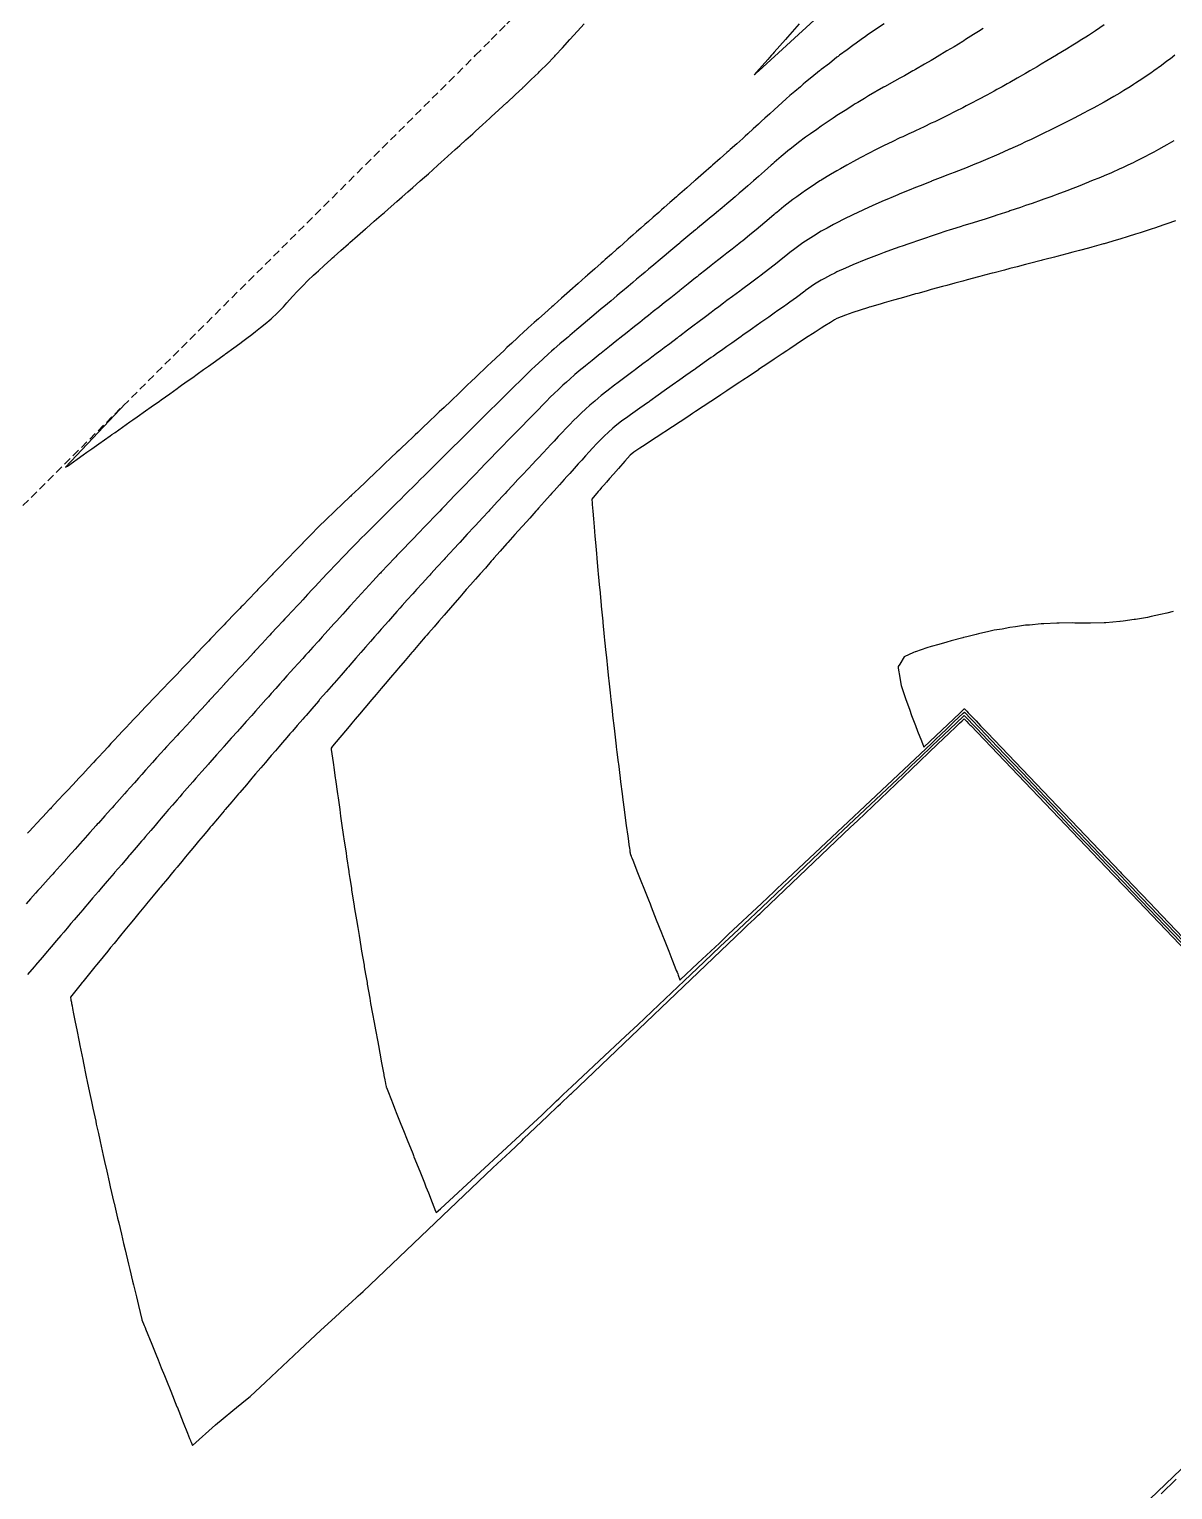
# Model space of a CAD drawing. Extents: x 6012137 to 6013842, y 2108997 to 2110704.
# Drawn here: x 6013175.3 to 6013248.1, y 2110033.3 to 2110126.3 of the extents above; entities that cross this region are included whole.
import ezdxf

# ---------------------------------------------------------------- set-up
doc = ezdxf.new("R2010")
doc.units = 0
doc.linetypes.add('HIDDENX2', pattern=[0.75, 0.5, -0.25])
doc.layers.get('0').update_dxf_attribs({"linetype": 'CONTINUOUS'})

msp = doc.modelspace()

# ---------------------------------------------------------------- linework, layer by layer
at = {"color": 6, "linetype": 'CONTINUOUS', "flags": 128}
for points in [[(6013224.284, 2110126.606), (6013223.681, 2110125.924), (6013223.531, 2110125.756), (6013223.398, 2110125.606), (6013222.681, 2110124.795), (6013222.592, 2110124.695), (6013222.513, 2110124.606), (6013222.379, 2110124.455), (6013222.27, 2110124.332), (6013221.561, 2110123.528), (6013221.405, 2110123.351), (6013221.628, 2110123.556), (6013221.657, 2110123.583), (6013221.681, 2110123.604), (6013221.682, 2110123.605), (6013221.683, 2110123.606), (6013221.685, 2110123.608), (6013221.688, 2110123.611), (6013221.692, 2110123.615), (6013221.698, 2110123.62), (6013229.013, 2110130.314)], [(6013235.982, 2110126.304), (6013235.681, 2110126.117), (6013235.369, 2110125.917), (6013234.868, 2110125.606), (6013234.752, 2110125.534), (6013234.681, 2110125.491), (6013234.135, 2110125.152), (6013233.681, 2110124.879), (6013233.512, 2110124.775), (6013233.231, 2110124.606), (6013232.886, 2110124.4), (6013232.681, 2110124.282), (6013232.257, 2110124.03), (6013231.681, 2110123.7), (6013231.621, 2110123.665), (6013231.517, 2110123.606), (6013230.982, 2110123.305), (6013230.681, 2110123.143), (6013230.336, 2110122.95), (6013229.706, 2110122.606), (6013229.69, 2110122.597), (6013229.681, 2110122.592), (6013229.649, 2110122.574), (6013228.681, 2110122.02), (6013228.426, 2110121.861), (6013228.006, 2110121.606), (6013227.803, 2110121.484), (6013227.681, 2110121.413), (6013227.192, 2110121.095), (6013226.681, 2110120.774), (6013226.582, 2110120.705), (6013226.436, 2110120.606), (6013225.985, 2110120.301), (6013225.681, 2110120.102), (6013225.395, 2110119.891), (6013224.993, 2110119.606), (6013224.81, 2110119.476), (6013224.681, 2110119.387), (6013224.242, 2110119.045), (6013223.681, 2110118.618), (6013223.674, 2110118.613), (6013223.666, 2110118.606), (6013223.132, 2110118.154), (6013222.681, 2110117.776), (6013222.591, 2110117.695), (6013222.492, 2110117.606), (6013222.063, 2110117.224), (6013221.681, 2110116.887), (6013221.531, 2110116.755), (6013221.361, 2110116.606), (6013220.998, 2110116.289), (6013220.681, 2110116.015), (6013220.462, 2110115.825), (6013220.207, 2110115.606), (6013219.923, 2110115.363), (6013219.681, 2110115.16), (6013219.381, 2110114.905), (6013219.022, 2110114.606), (6013218.836, 2110114.451), (6013218.681, 2110114.325), (6013218.288, 2110113.999), (6013217.814, 2110113.606), (6013217.741, 2110113.546), (6013217.681, 2110113.497), (6013217.195, 2110113.091), (6013216.681, 2110112.663), (6013216.65, 2110112.637), (6013216.614, 2110112.606), (6013216.106, 2110112.18), (6013215.681, 2110111.826), (6013215.562, 2110111.725), (6013215.422, 2110111.606), (6013215.018, 2110111.268), (6013214.681, 2110110.987), (6013214.475, 2110110.812), (6013214.231, 2110110.606), (6013213.931, 2110110.355), (6013213.681, 2110110.148), (6013213.388, 2110109.899), (6013213.04, 2110109.606), (6013212.844, 2110109.442), (6013212.681, 2110109.307), (6013212.301, 2110108.985), (6013211.85, 2110108.606), (6013211.758, 2110108.529), (6013211.681, 2110108.465), (6013211.215, 2110108.071), (6013210.681, 2110107.622), (6013210.672, 2110107.614), (6013210.662, 2110107.606), (6013210.13, 2110107.156), (6013209.681, 2110106.778), (6013209.588, 2110106.698), (6013209.481, 2110106.606), (6013209.048, 2110106.239), (6013208.681, 2110105.921), (6013208.513, 2110105.774), (6013208.326, 2110105.606), (6013207.986, 2110105.301), (6013207.681, 2110105.018), (6013207.467, 2110104.819), (6013207.245, 2110104.606), (6013206.957, 2110104.329), (6013206.681, 2110104.057), (6013206.453, 2110103.834), (6013206.22, 2110103.606), (6013205.95, 2110103.337), (6013205.681, 2110103.07), (6013205.446, 2110102.84), (6013205.208, 2110102.606), (6013204.943, 2110102.343), (6013204.681, 2110102.082), (6013204.441, 2110101.846), (6013204.196, 2110101.606), (6013203.938, 2110101.349), (6013203.681, 2110101.093), (6013203.435, 2110100.852), (6013203.185, 2110100.606), (6013202.932, 2110100.354), (6013202.681, 2110100.103), (6013202.175, 2110099.606), (6013201.681, 2110099.112), (6013201.425, 2110098.861), (6013201.166, 2110098.606), (6013200.923, 2110098.363), (6013200.681, 2110098.121), (6013200.421, 2110097.865), (6013200.158, 2110097.606), (6013199.919, 2110097.367), (6013199.681, 2110097.128), (6013199.418, 2110096.869), (6013199.151, 2110096.606), (6013198.916, 2110096.371), (6013198.681, 2110096.135), (6013198.414, 2110095.872), (6013198.145, 2110095.606), (6013197.913, 2110095.373), (6013197.681, 2110095.14), (6013197.412, 2110094.875), (6013197.14, 2110094.606), (6013196.911, 2110094.376), (6013196.681, 2110094.145), (6013196.41, 2110093.877), (6013196.14, 2110093.606), (6013195.913, 2110093.374), (6013195.681, 2110093.133), (6013195.419, 2110092.867), (6013195.167, 2110092.606), (6013194.929, 2110092.357), (6013194.681, 2110092.094), (6013194.442, 2110091.844), (6013194.219, 2110091.606), (6013193.959, 2110091.328), (6013193.681, 2110091.028), (6013193.476, 2110090.81), (6013193.285, 2110090.606), (6013192.994, 2110090.293), (6013192.681, 2110089.955), (6013192.511, 2110089.775), (6013192.353, 2110089.606), (6013192.029, 2110089.258), (6013191.681, 2110088.882), (6013191.547, 2110088.74), (6013191.422, 2110088.606), (6013191.065, 2110088.222), (6013190.681, 2110087.808), (6013190.583, 2110087.704), (6013190.491, 2110087.606), (6013190.101, 2110087.185), (6013189.681, 2110086.732), (6013189.62, 2110086.667), (6013189.563, 2110086.606), (6013189.138, 2110086.148), (6013188.681, 2110085.654), (6013188.658, 2110085.629), (6013188.636, 2110085.606), (6013188.177, 2110085.11), (6013187.711, 2110084.606), (6013187.696, 2110084.59), (6013187.681, 2110084.573), (6013187.216, 2110084.071), (6013186.786, 2110083.606), (6013186.736, 2110083.551), (6013186.681, 2110083.49), (6013186.256, 2110083.031), (6013185.864, 2110082.606), (6013185.776, 2110082.51), (6013185.681, 2110082.406), (6013185.297, 2110081.99), (6013184.942, 2110081.606), (6013184.817, 2110081.469), (6013184.681, 2110081.32), (6013184.338, 2110080.949), (6013184.021, 2110080.606), (6013183.858, 2110080.428), (6013183.681, 2110080.231), (6013183.383, 2110079.904), (6013183.116, 2110079.606), (6013182.911, 2110079.376), (6013182.681, 2110079.117), (6013182.439, 2110078.848), (6013182.221, 2110078.606), (6013181.967, 2110078.32), (6013181.681, 2110077.998), (6013181.495, 2110077.791), (6013181.33, 2110077.606), (6013181.025, 2110077.261), (6013180.681, 2110076.873), (6013180.554, 2110076.732), (6013180.44, 2110076.606), (6013180.082, 2110076.205), (6013179.681, 2110075.755), (6013179.61, 2110075.677), (6013179.546, 2110075.606), (6013179.137, 2110075.149), (6013178.681, 2110074.639), (6013178.665, 2110074.622), (6013178.651, 2110074.606), (6013178.192, 2110074.094), (6013177.755, 2110073.606), (6013177.72, 2110073.566), (6013177.681, 2110073.522), (6013177.248, 2110073.039), (6013176.86, 2110072.606), (6013176.776, 2110072.511), (6013176.681, 2110072.403), (6013176.304, 2110071.983), (6013175.966, 2110071.606), (6013175.832, 2110071.455), (6013175.681, 2110071.284), (6013175.36, 2110070.926), (6013175.073, 2110070.606)], [(6013229.676, 2110126.606), (6013228.681, 2110125.945), (6013228.488, 2110125.799), (6013228.213, 2110125.606), (6013227.902, 2110125.384), (6013227.681, 2110125.234), (6013227.329, 2110124.957), (6013226.846, 2110124.606), (6013226.751, 2110124.535), (6013226.681, 2110124.486), (6013226.195, 2110124.091), (6013225.681, 2110123.705), (6013225.628, 2110123.658), (6013225.563, 2110123.606), (6013225.083, 2110123.204), (6013224.681, 2110122.891), (6013224.531, 2110122.756), (6013224.352, 2110122.606), (6013223.993, 2110122.294), (6013223.681, 2110122.04), (6013223.455, 2110121.832), (6013223.202, 2110121.606), (6013222.928, 2110121.358), (6013222.681, 2110121.142), (6013222.4, 2110120.886), (6013222.094, 2110120.606), (6013221.878, 2110120.408), (6013221.681, 2110120.228), (6013221.355, 2110119.931), (6013220.999, 2110119.606), (6013220.833, 2110119.454), (6013220.681, 2110119.317), (6013220.308, 2110118.979), (6013219.892, 2110118.606), (6013219.78, 2110118.506), (6013219.681, 2110118.418), (6013219.251, 2110118.036), (6013218.763, 2110117.606), (6013218.719, 2110117.567), (6013218.681, 2110117.534), (6013218.185, 2110117.101), (6013217.681, 2110116.665), (6013217.65, 2110116.637), (6013217.614, 2110116.606), (6013217.116, 2110116.17), (6013216.681, 2110115.792), (6013216.582, 2110115.704), (6013216.471, 2110115.606), (6013216.05, 2110115.236), (6013215.681, 2110114.914), (6013215.518, 2110114.769), (6013215.334, 2110114.606), (6013214.986, 2110114.3), (6013214.681, 2110114.034), (6013214.455, 2110113.832), (6013214.199, 2110113.606), (6013213.923, 2110113.364), (6013213.681, 2110113.152), (6013213.392, 2110112.895), (6013213.065, 2110112.606), (6013212.86, 2110112.426), (6013212.681, 2110112.27), (6013212.329, 2110111.957), (6013211.932, 2110111.606), (6013211.798, 2110111.489), (6013211.681, 2110111.387), (6013211.268, 2110111.019), (6013210.8, 2110110.606), (6013210.736, 2110110.55), (6013210.681, 2110110.502), (6013210.206, 2110110.08), (6013209.681, 2110109.617), (6013209.675, 2110109.612), (6013209.669, 2110109.606), (6013209.146, 2110109.141), (6013208.681, 2110108.731), (6013208.615, 2110108.671), (6013208.542, 2110108.606), (6013208.086, 2110108.201), (6013207.681, 2110107.842), (6013207.557, 2110107.73), (6013207.42, 2110107.606), (6013207.03, 2110107.257), (6013206.681, 2110106.94), (6013206.507, 2110106.78), (6013206.32, 2110106.606), (6013205.99, 2110106.297), (6013205.681, 2110106.003), (6013205.476, 2110105.81), (6013205.26, 2110105.606), (6013204.964, 2110105.323), (6013204.681, 2110105.052), (6013204.451, 2110104.836), (6013204.208, 2110104.606), (6013203.938, 2110104.348), (6013203.681, 2110104.102), (6013203.426, 2110103.861), (6013203.156, 2110103.606), (6013202.913, 2110103.374), (6013202.681, 2110103.151), (6013202.103, 2110102.606), (6013201.681, 2110102.201), (6013201.375, 2110101.912), (6013201.051, 2110101.606), (6013200.862, 2110101.425), (6013200.681, 2110101.251), (6013200.349, 2110100.938), (6013199.998, 2110100.606), (6013199.836, 2110100.45), (6013199.681, 2110100.301), (6013199.323, 2110099.963), (6013198.946, 2110099.606), (6013198.81, 2110099.476), (6013198.681, 2110099.352), (6013198.297, 2110098.989), (6013197.893, 2110098.606), (6013197.784, 2110098.502), (6013197.681, 2110098.402), (6013197.271, 2110098.015), (6013196.84, 2110097.606), (6013196.759, 2110097.528), (6013196.681, 2110097.453), (6013196.245, 2110097.041), (6013195.787, 2110096.606), (6013195.733, 2110096.554), (6013195.681, 2110096.504), (6013195.219, 2110096.067), (6013194.733, 2110095.606), (6013194.706, 2110095.58), (6013194.681, 2110095.555), (6013194.194, 2110095.093), (6013193.694, 2110094.606), (6013193.687, 2110094.599), (6013193.681, 2110094.593), (6013193.189, 2110094.097), (6013192.714, 2110093.606), (6013192.698, 2110093.589), (6013192.681, 2110093.571), (6013192.207, 2110093.08), (6013191.751, 2110092.606), (6013191.717, 2110092.57), (6013191.681, 2110092.532), (6013191.226, 2110092.061), (6013190.788, 2110091.606), (6013190.735, 2110091.551), (6013190.681, 2110091.494), (6013190.245, 2110091.042), (6013189.825, 2110090.606), (6013189.755, 2110090.532), (6013189.681, 2110090.454), (6013189.264, 2110090.022), (6013188.864, 2110089.606), (6013188.774, 2110089.512), (6013188.681, 2110089.414), (6013188.284, 2110089.002), (6013187.904, 2110088.606), (6013187.795, 2110088.492), (6013187.681, 2110088.371), (6013187.305, 2110087.981), (6013186.945, 2110087.606), (6013186.816, 2110087.47), (6013186.681, 2110087.328), (6013186.327, 2110086.96), (6013185.988, 2110086.606), (6013185.838, 2110086.448), (6013185.681, 2110086.283), (6013185.349, 2110085.937), (6013185.032, 2110085.606), (6013184.861, 2110085.426), (6013184.681, 2110085.236), (6013184.372, 2110084.914), (6013184.077, 2110084.606), (6013183.884, 2110084.403), (6013183.681, 2110084.188), (6013183.396, 2110083.891), (6013183.123, 2110083.606), (6013182.908, 2110083.379), (6013182.681, 2110083.139), (6013182.42, 2110082.867), (6013182.17, 2110082.606), (6013181.931, 2110082.355), (6013181.681, 2110082.09), (6013181.444, 2110081.843), (6013181.22, 2110081.606), (6013180.961, 2110081.326), (6013180.681, 2110081.023), (6013180.479, 2110080.807), (6013180.291, 2110080.606), (6013179.998, 2110080.289), (6013179.681, 2110079.944), (6013179.517, 2110079.769), (6013179.365, 2110079.606), (6013179.036, 2110079.251), (6013178.681, 2110078.868), (6013178.553, 2110078.733), (6013178.434, 2110078.606), (6013178.07, 2110078.216), (6013177.681, 2110077.798), (6013177.587, 2110077.699), (6013177.499, 2110077.606), (6013177.103, 2110077.183), (6013176.681, 2110076.729), (6013176.621, 2110076.666), (6013176.564, 2110076.606), (6013176.137, 2110076.15), (6013175.681, 2110075.66), (6013175.654, 2110075.632), (6013175.629, 2110075.606), (6013175.171, 2110075.116)], [(6013243.681, 2110126.548), (6013243.123, 2110126.163), (6013242.681, 2110125.873), (6013242.52, 2110125.766), (6013242.267, 2110125.606), (6013241.909, 2110125.377), (6013241.681, 2110125.238), (6013241.293, 2110124.994), (6013240.681, 2110124.624), (6013240.67, 2110124.617), (6013240.651, 2110124.606), (6013240.046, 2110124.241), (6013239.681, 2110124.029), (6013239.416, 2110123.87), (6013238.959, 2110123.606), (6013238.783, 2110123.504), (6013238.681, 2110123.447), (6013238.147, 2110123.14), (6013237.681, 2110122.882), (6013237.506, 2110122.781), (6013237.189, 2110122.606), (6013236.862, 2110122.425), (6013236.681, 2110122.329), (6013236.214, 2110122.072), (6013235.681, 2110121.791), (6013235.561, 2110121.725), (6013235.334, 2110121.606), (6013234.905, 2110121.381), (6013234.681, 2110121.269), (6013234.245, 2110121.042), (6013233.681, 2110120.762), (6013233.578, 2110120.708), (6013233.37, 2110120.606), (6013232.907, 2110120.379), (6013232.681, 2110120.275), (6013232.23, 2110120.057), (6013231.681, 2110119.806), (6013231.546, 2110119.741), (6013231.256, 2110119.606), (6013230.862, 2110119.424), (6013230.681, 2110119.343), (6013230.185, 2110119.101), (6013229.681, 2110118.86), (6013229.184, 2110118.606), (6013228.681, 2110118.355), (6013228.194, 2110118.092), (6013227.681, 2110117.823), (6013227.543, 2110117.743), (6013227.301, 2110117.606), (6013226.903, 2110117.383), (6013226.681, 2110117.261), (6013226.273, 2110117.013), (6013225.681, 2110116.66), (6013225.648, 2110116.638), (6013225.599, 2110116.606), (6013225.043, 2110116.244), (6013224.681, 2110116.01), (6013224.447, 2110115.84), (6013224.123, 2110115.606), (6013223.864, 2110115.422), (6013223.681, 2110115.29), (6013223.303, 2110114.983), (6013222.846, 2110114.606), (6013222.755, 2110114.532), (6013222.681, 2110114.471), (6013222.214, 2110114.072), (6013221.681, 2110113.625), (6013221.67, 2110113.616), (6013221.657, 2110113.606), (6013221.123, 2110113.164), (6013220.681, 2110112.806), (6013220.57, 2110112.716), (6013220.432, 2110112.606), (6013220.013, 2110112.273), (6013219.681, 2110112.015), (6013219.452, 2110111.834), (6013219.162, 2110111.606), (6013218.892, 2110111.395), (6013218.681, 2110111.231), (6013218.333, 2110110.954), (6013217.894, 2110110.606), (6013217.775, 2110110.512), (6013217.681, 2110110.439), (6013217.218, 2110110.069), (6013216.681, 2110109.643), (6013216.66, 2110109.626), (6013216.635, 2110109.606), (6013216.104, 2110109.182), (6013215.681, 2110108.847), (6013215.547, 2110108.739), (6013215.381, 2110108.606), (6013214.991, 2110108.296), (6013214.681, 2110108.051), (6013214.434, 2110107.852), (6013214.126, 2110107.606), (6013213.878, 2110107.409), (6013213.681, 2110107.254), (6013213.321, 2110106.965), (6013212.871, 2110106.606), (6013212.765, 2110106.522), (6013212.681, 2110106.456), (6013212.209, 2110106.077), (6013211.681, 2110105.656), (6013211.653, 2110105.634), (6013211.619, 2110105.606), (6013211.098, 2110105.188), (6013210.681, 2110104.853), (6013210.545, 2110104.742), (6013210.385, 2110104.606), (6013210.002, 2110104.285), (6013209.681, 2110104.002), (6013209.47, 2110103.816), (6013209.242, 2110103.606), (6013208.949, 2110103.337), (6013208.681, 2110103.079), (6013208.439, 2110102.847), (6013208.199, 2110102.606), (6013207.941, 2110102.346), (6013207.681, 2110102.077), (6013207.447, 2110101.839), (6013207.218, 2110101.606), (6013206.954, 2110101.333), (6013206.681, 2110101.051), (6013206.46, 2110100.826), (6013206.244, 2110100.606), (6013205.967, 2110100.32), (6013205.681, 2110100.023), (6013205.474, 2110099.812), (6013205.272, 2110099.606), (6013204.981, 2110099.305), (6013204.681, 2110098.994), (6013204.489, 2110098.798), (6013204.302, 2110098.606), (6013203.997, 2110098.29), (6013203.681, 2110097.962), (6013203.505, 2110097.782), (6013203.333, 2110097.606), (6013203.013, 2110097.274), (6013202.681, 2110096.928), (6013202.366, 2110096.606), (6013201.681, 2110095.892), (6013201.539, 2110095.747), (6013201.402, 2110095.606), (6013201.048, 2110095.238), (6013200.681, 2110094.854), (6013200.558, 2110094.728), (6013200.439, 2110094.606), (6013200.068, 2110094.219), (6013199.681, 2110093.814), (6013199.578, 2110093.708), (6013199.479, 2110093.606), (6013199.089, 2110093.198), (6013198.681, 2110092.771), (6013198.599, 2110092.687), (6013198.521, 2110092.606), (6013198.111, 2110092.176), (6013197.681, 2110091.719), (6013197.626, 2110091.661), (6013197.574, 2110091.606), (6013197.143, 2110091.144), (6013196.681, 2110090.644), (6013196.662, 2110090.624), (6013196.645, 2110090.606), (6013196.183, 2110090.103), (6013195.731, 2110089.606), (6013195.707, 2110089.579), (6013195.681, 2110089.549), (6013195.233, 2110089.054), (6013194.828, 2110088.606), (6013194.758, 2110088.528), (6013194.681, 2110088.442), (6013194.283, 2110088.003), (6013193.924, 2110087.606), (6013193.809, 2110087.477), (6013193.681, 2110087.334), (6013193.335, 2110086.952), (6013193.022, 2110086.606), (6013192.861, 2110086.426), (6013192.681, 2110086.224), (6013192.387, 2110085.899), (6013192.122, 2110085.606), (6013191.914, 2110085.373), (6013191.681, 2110085.112), (6013191.441, 2110084.846), (6013191.224, 2110084.606), (6013190.968, 2110084.319), (6013190.681, 2110083.997), (6013190.495, 2110083.791), (6013190.328, 2110083.606), (6013190.023, 2110083.264), (6013189.681, 2110082.879), (6013189.551, 2110082.735), (6013189.435, 2110082.606), (6013189.079, 2110082.207), (6013188.681, 2110081.759), (6013188.608, 2110081.678), (6013188.543, 2110081.606), (6013188.137, 2110081.149), (6013187.681, 2110080.636), (6013187.666, 2110080.62), (6013187.654, 2110080.606), (6013187.196, 2110080.091), (6013186.765, 2110079.606), (6013186.726, 2110079.561), (6013186.681, 2110079.51), (6013186.256, 2110079.031), (6013185.878, 2110078.606), (6013185.786, 2110078.501), (6013185.681, 2110078.38), (6013185.319, 2110077.968), (6013185.005, 2110077.606), (6013184.855, 2110077.432), (6013184.681, 2110077.228), (6013184.392, 2110076.894), (6013184.144, 2110076.606), (6013183.93, 2110076.356), (6013183.681, 2110076.063), (6013183.469, 2110075.817), (6013183.288, 2110075.606), (6013183.009, 2110075.278), (6013182.681, 2110074.894), (6013182.547, 2110074.739), (6013182.432, 2110074.606), (6013182.085, 2110074.202), (6013181.681, 2110073.73), (6013181.623, 2110073.664), (6013181.573, 2110073.606), (6013181.16, 2110073.126), (6013180.714, 2110072.606), (6013180.698, 2110072.588), (6013180.681, 2110072.567), (6013180.236, 2110072.051), (6013179.854, 2110071.606), (6013179.774, 2110071.512), (6013179.681, 2110071.402), (6013179.313, 2110070.974), (6013178.997, 2110070.606), (6013178.851, 2110070.435), (6013178.681, 2110070.233), (6013178.39, 2110069.896), (6013178.142, 2110069.606), (6013177.93, 2110069.357), (6013177.681, 2110069.062), (6013177.47, 2110068.817), (6013177.289, 2110068.606), (6013177.01, 2110068.277), (6013176.681, 2110067.888), (6013176.55, 2110067.736), (6013176.439, 2110067.606), (6013176.091, 2110067.196), (6013175.681, 2110066.711), (6013175.632, 2110066.655), (6013175.59, 2110066.606), (6013175.172, 2110066.114)], [(6013181.407, 2110102.451), (6013177.589, 2110098.388), (6013177.709, 2110098.471), (6013178.713, 2110099.181), (6013178.946, 2110099.345), (6013179.262, 2110099.567), (6013179.715, 2110099.886), (6013180.418, 2110100.381), (6013180.544, 2110100.47), (6013180.681, 2110100.566), (6013180.704, 2110100.583), (6013180.737, 2110100.606), (6013181.681, 2110101.273), (6013181.875, 2110101.412), (6013182.151, 2110101.606), (6013182.681, 2110101.981), (6013183.046, 2110102.241), (6013183.563, 2110102.606), (6013183.681, 2110102.689), (6013184.216, 2110103.07), (6013184.681, 2110103.399), (6013184.801, 2110103.486), (6013184.97, 2110103.606), (6013185.385, 2110103.902), (6013185.681, 2110104.112), (6013185.969, 2110104.318), (6013186.372, 2110104.606), (6013186.552, 2110104.734), (6013186.681, 2110104.825), (6013187.136, 2110105.151), (6013187.681, 2110105.54), (6013187.719, 2110105.568), (6013187.771, 2110105.606), (6013188.297, 2110105.99), (6013188.681, 2110106.265), (6013188.873, 2110106.413), (6013189.127, 2110106.606), (6013189.441, 2110106.845), (6013189.681, 2110107.023), (6013190, 2110107.286), (6013190.388, 2110107.606), (6013190.549, 2110107.738), (6013190.681, 2110107.846), (6013191.073, 2110108.213), (6013191.451, 2110108.606), (6013191.567, 2110108.72), (6013191.681, 2110108.85), (6013192.027, 2110109.26), (6013192.346, 2110109.606), (6013192.512, 2110109.775), (6013192.681, 2110109.939), (6013193.016, 2110110.27), (6013193.366, 2110110.606), (6013193.531, 2110110.755), (6013193.681, 2110110.891), (6013194.054, 2110111.233), (6013194.462, 2110111.606), (6013194.578, 2110111.708), (6013194.681, 2110111.799), (6013195.108, 2110112.178), (6013195.587, 2110112.606), (6013195.637, 2110112.649), (6013195.681, 2110112.687), (6013196.171, 2110113.116), (6013196.681, 2110113.563), (6013196.704, 2110113.583), (6013196.73, 2110113.606), (6013197.238, 2110114.049), (6013197.681, 2110114.436), (6013197.771, 2110114.515), (6013197.876, 2110114.606), (6013198.305, 2110114.981), (6013198.681, 2110115.309), (6013198.839, 2110115.447), (6013199.02, 2110115.606), (6013199.372, 2110115.914), (6013199.681, 2110116.185), (6013199.904, 2110116.383), (6013200.155, 2110116.606), (6013200.434, 2110116.853), (6013200.681, 2110117.07), (6013200.963, 2110117.324), (6013201.279, 2110117.606), (6013201.491, 2110117.795), (6013201.681, 2110117.963), (6013202.393, 2110118.606), (6013202.681, 2110118.863), (6013203.069, 2110119.218), (6013203.499, 2110119.606), (6013203.594, 2110119.692), (6013203.681, 2110119.769), (6013204.116, 2110120.17), (6013204.596, 2110120.606), (6013204.64, 2110120.646), (6013204.681, 2110120.682), (6013205.16, 2110121.127), (6013205.681, 2110121.603), (6013205.682, 2110121.604), (6013205.684, 2110121.606), (6013206.198, 2110122.089), (6013206.681, 2110122.535), (6013206.716, 2110122.57), (6013206.754, 2110122.606), (6013207.227, 2110123.059), (6013207.681, 2110123.49), (6013207.739, 2110123.548), (6013207.796, 2110123.606), (6013208.239, 2110124.047), (6013208.681, 2110124.5), (6013208.732, 2110124.555), (6013208.777, 2110124.606), (6013209.205, 2110125.081), (6013209.677, 2110125.606), (6013209.679, 2110125.608), (6013209.681, 2110125.609), (6013210.158, 2110126.129), (6013210.599, 2110126.606)], [(6013248.173, 2110124.606), (6013247.899, 2110124.388), (6013247.681, 2110124.224), (6013247.329, 2110123.958), (6013246.836, 2110123.606), (6013246.746, 2110123.54), (6013246.681, 2110123.496), (6013246.155, 2110123.132), (6013245.681, 2110122.824), (6013245.549, 2110122.738), (6013245.336, 2110122.606), (6013244.934, 2110122.353), (6013244.681, 2110122.204), (6013244.307, 2110121.979), (6013243.681, 2110121.626), (6013243.668, 2110121.618), (6013243.645, 2110121.606), (6013243.025, 2110121.262), (6013242.681, 2110121.082), (6013242.373, 2110120.914), (6013241.776, 2110120.606), (6013241.713, 2110120.573), (6013241.681, 2110120.557), (6013241.053, 2110120.234), (6013240.681, 2110120.053), (6013240.384, 2110119.902), (6013239.77, 2110119.606), (6013239.71, 2110119.577), (6013239.681, 2110119.563), (6013239.034, 2110119.252), (6013238.681, 2110119.093), (6013238.351, 2110118.935), (6013237.681, 2110118.634), (6013237.662, 2110118.625), (6013237.62, 2110118.606), (6013236.971, 2110118.315), (6013236.681, 2110118.194), (6013236.274, 2110118.013), (6013235.681, 2110117.767), (6013235.569, 2110117.718), (6013235.298, 2110117.606), (6013234.86, 2110117.426), (6013234.681, 2110117.358), (6013234.145, 2110117.141), (6013233.681, 2110116.966), (6013233.424, 2110116.863), (6013232.746, 2110116.606), (6013232.698, 2110116.588), (6013232.681, 2110116.582), (6013231.98, 2110116.306), (6013231.681, 2110116.192), (6013231.266, 2110116.02), (6013230.681, 2110115.785), (6013230.556, 2110115.73), (6013230.264, 2110115.606), (6013229.854, 2110115.433), (6013229.681, 2110115.362), (6013229.159, 2110115.127), (6013228.681, 2110114.919), (6013228.017, 2110114.606), (6013227.681, 2110114.451), (6013227.119, 2110114.168), (6013226.681, 2110113.952), (6013226.458, 2110113.828), (6013226.054, 2110113.606), (6013225.812, 2110113.475), (6013225.681, 2110113.404), (6013225.186, 2110113.101), (6013224.681, 2110112.786), (6013224.575, 2110112.711), (6013224.431, 2110112.606), (6013223.994, 2110112.293), (6013223.681, 2110112.053), (6013223.435, 2110111.851), (6013223.13, 2110111.606), (6013222.881, 2110111.405), (6013222.681, 2110111.249), (6013222.322, 2110110.965), (6013221.851, 2110110.606), (6013221.754, 2110110.532), (6013221.681, 2110110.479), (6013221.181, 2110110.106), (6013220.681, 2110109.739), (6013220.605, 2110109.682), (6013220.504, 2110109.606), (6013220.032, 2110109.255), (6013219.681, 2110108.995), (6013219.459, 2110108.827), (6013219.166, 2110108.606), (6013218.888, 2110108.398), (6013218.681, 2110108.244), (6013218.318, 2110107.968), (6013217.836, 2110107.606), (6013217.747, 2110107.539), (6013217.681, 2110107.49), (6013217.177, 2110107.109), (6013216.681, 2110106.738), (6013216.606, 2110106.68), (6013216.508, 2110106.606), (6013216.036, 2110106.251), (6013215.681, 2110105.986), (6013215.465, 2110105.821), (6013215.181, 2110105.606), (6013214.895, 2110105.392), (6013214.681, 2110105.233), (6013214.324, 2110104.962), (6013213.851, 2110104.606), (6013213.753, 2110104.533), (6013213.681, 2110104.479), (6013213.184, 2110104.103), (6013212.681, 2110103.725), (6013212.613, 2110103.673), (6013212.526, 2110103.606), (6013212.045, 2110103.241), (6013211.681, 2110102.954), (6013211.488, 2110102.798), (6013211.265, 2110102.606), (6013210.949, 2110102.338), (6013210.681, 2110102.093), (6013210.425, 2110101.861), (6013210.163, 2110101.606), (6013209.918, 2110101.368), (6013209.681, 2110101.118), (6013209.429, 2110100.858), (6013209.19, 2110100.606), (6013208.944, 2110100.342), (6013208.681, 2110100.06), (6013208.46, 2110099.827), (6013208.251, 2110099.606), (6013207.976, 2110099.311), (6013207.681, 2110098.993), (6013207.492, 2110098.794), (6013207.315, 2110098.606), (6013207.009, 2110098.277), (6013206.681, 2110097.924), (6013206.526, 2110097.76), (6013206.381, 2110097.606), (6013206.044, 2110097.243), (6013205.681, 2110096.851), (6013205.562, 2110096.725), (6013205.45, 2110096.606), (6013205.08, 2110096.206), (6013204.681, 2110095.775), (6013204.599, 2110095.688), (6013204.522, 2110095.606), (6013204.118, 2110095.169), (6013203.681, 2110094.695), (6013203.637, 2110094.649), (6013203.597, 2110094.606), (6013203.157, 2110094.129), (6013202.681, 2110093.612), (6013202.675, 2110093.606), (6013202.606, 2110093.531), (6013201.755, 2110092.606), (6013201.681, 2110092.524), (6013201.241, 2110092.046), (6013200.838, 2110091.606), (6013200.763, 2110091.524), (6013200.681, 2110091.432), (6013200.285, 2110091.001), (6013199.924, 2110090.606), (6013199.808, 2110090.478), (6013199.681, 2110090.336), (6013199.333, 2110089.954), (6013199.02, 2110089.606), (6013198.86, 2110089.426), (6013198.681, 2110089.223), (6013198.389, 2110088.897), (6013198.13, 2110088.606), (6013197.92, 2110088.366), (6013197.681, 2110088.092), (6013197.453, 2110087.834), (6013197.252, 2110087.606), (6013196.986, 2110087.301), (6013196.681, 2110086.951), (6013196.519, 2110086.768), (6013196.376, 2110086.606), (6013196.052, 2110086.235), (6013195.681, 2110085.809), (6013195.585, 2110085.701), (6013195.502, 2110085.606), (6013195.119, 2110085.167), (6013194.681, 2110084.664), (6013194.653, 2110084.633), (6013194.63, 2110084.606), (6013194.188, 2110084.099), (6013193.759, 2110083.606), (6013193.723, 2110083.564), (6013193.681, 2110083.515), (6013193.258, 2110083.029), (6013192.891, 2110082.606), (6013192.793, 2110082.493), (6013192.681, 2110082.362), (6013192.329, 2110081.957), (6013192.025, 2110081.606), (6013191.866, 2110081.421), (6013191.681, 2110081.204), (6013191.403, 2110080.884), (6013191.163, 2110080.606), (6013190.94, 2110080.346), (6013190.681, 2110080.043), (6013190.478, 2110079.809), (6013190.303, 2110079.606), (6013190.016, 2110079.27), (6013189.681, 2110078.877), (6013189.555, 2110078.732), (6013189.447, 2110078.606), (6013189.094, 2110078.193), (6013188.681, 2110077.708), (6013188.634, 2110077.653), (6013188.593, 2110077.606), (6013188.173, 2110077.113), (6013187.741, 2110076.606), (6013187.713, 2110076.573), (6013187.681, 2110076.534), (6013187.254, 2110076.033), (6013186.892, 2110075.606), (6013186.796, 2110075.491), (6013186.681, 2110075.353), (6013186.341, 2110074.946), (6013186.059, 2110074.606), (6013185.888, 2110074.398), (6013185.681, 2110074.146), (6013185.436, 2110073.851), (6013185.232, 2110073.606), (6013184.982, 2110073.304), (6013184.681, 2110072.939), (6013184.529, 2110072.758), (6013184.403, 2110072.606), (6013184.075, 2110072.212), (6013183.681, 2110071.735), (6013183.622, 2110071.665), (6013183.573, 2110071.606), (6013183.167, 2110071.119), (6013182.744, 2110070.606), (6013182.681, 2110070.528), (6013182.262, 2110070.025), (6013181.917, 2110069.606), (6013181.681, 2110069.317), (6013181.358, 2110068.929), (6013181.093, 2110068.606), (6013180.681, 2110068.101), (6013180.456, 2110067.83), (6013180.273, 2110067.606), (6013179.681, 2110066.879), (6013179.557, 2110066.729), (6013179.456, 2110066.606), (6013178.681, 2110065.65), (6013178.661, 2110065.626), (6013178.644, 2110065.606), (6013178.491, 2110065.417), (6013178.327, 2110065.215), (6013178.154, 2110065.002), (6013177.896, 2110064.682), (6013177.927, 2110064.515), (6013177.934, 2110064.478), (6013177.944, 2110064.431), (6013177.957, 2110064.365), (6013177.976, 2110064.27), (6013178.006, 2110064.118), (6013178.036, 2110063.962), (6013178.105, 2110063.606), (6013178.208, 2110063.079), (6013178.3, 2110062.606), (6013178.452, 2110061.835), (6013178.497, 2110061.606), (6013178.681, 2110060.714), (6013178.703, 2110060.606), (6013178.708, 2110060.578), (6013178.91, 2110059.606), (6013178.971, 2110059.315), (6013179.12, 2110058.606), (6013179.239, 2110058.048), (6013179.333, 2110057.606), (6013179.511, 2110056.776), (6013179.547, 2110056.606), (6013179.681, 2110055.994), (6013179.765, 2110055.606), (6013179.788, 2110055.498), (6013179.985, 2110054.606), (6013180.073, 2110054.214), (6013180.209, 2110053.606), (6013180.365, 2110052.921), (6013180.437, 2110052.606), (6013180.666, 2110051.62), (6013180.67, 2110051.606), (6013180.681, 2110051.559), (6013180.903, 2110050.606), (6013180.972, 2110050.314), (6013181.14, 2110049.606), (6013181.283, 2110049.003), (6013181.378, 2110048.606), (6013181.598, 2110047.688), (6013181.618, 2110047.606), (6013181.681, 2110047.348), (6013181.859, 2110046.606), (6013181.916, 2110046.371), (6013182.1, 2110045.606), (6013182.233, 2110045.054), (6013182.341, 2110044.606), (6013182.407, 2110044.332), (6013182.417, 2110044.29), (6013182.428, 2110044.244), (6013182.436, 2110044.207), (6013182.444, 2110044.177), (6013182.45, 2110044.153), (6013182.452, 2110044.144), (6013182.595, 2110043.787), (6013182.628, 2110043.707), (6013182.671, 2110043.598), (6013182.672, 2110043.597), (6013182.681, 2110043.576), (6013183.071, 2110042.606), (6013183.333, 2110041.953), (6013183.473, 2110041.606), (6013183.681, 2110041.09), (6013183.875, 2110040.606), (6013184.006, 2110040.28), (6013184.278, 2110039.606), (6013184.68, 2110038.607), (6013184.68, 2110038.606), (6013184.681, 2110038.605), (6013185.082, 2110037.606), (6013185.353, 2110036.934), (6013185.485, 2110036.606), (6013185.541, 2110036.466), (6013185.546, 2110036.454), (6013185.57, 2110036.395), (6013185.583, 2110036.361), (6013185.667, 2110036.153), (6013187.14, 2110037.456), (6013187.622, 2110037.867), (6013188.234, 2110038.377), (6013189.038, 2110039.029), (6013189.338, 2110039.263), (6013190.322, 2110040.188), (6013192.478, 2110042.208), (6013193.844, 2110043.482), (6013194.749, 2110044.323), (6013195.37, 2110044.897), (6013195.807, 2110045.299), (6013196.122, 2110045.587), (6013196.213, 2110045.67), (6013196.352, 2110045.796), (6013196.522, 2110045.949), (6013204.77, 2110053.81), (6013205.877, 2110054.833), (6013206.642, 2110055.567), (6013206.736, 2110055.657), (6013208.254, 2110057.103), (6013208.925, 2110057.741), (6013209.085, 2110057.892), (6013209.287, 2110058.084), (6013209.504, 2110058.288), (6013209.64, 2110058.416), (6013209.729, 2110058.499), (6013209.788, 2110058.553), (6013220.702, 2110068.974), (6013220.997, 2110069.254), (6013221.226, 2110069.471), (6013221.409, 2110069.643), (6013221.556, 2110069.782), (6013221.675, 2110069.895), (6013221.774, 2110069.987), (6013221.934, 2110070.138), (6013227.543, 2110075.491), (6013227.978, 2110075.903), (6013231.392, 2110079.163), (6013233.075, 2110080.769), (6013233.812, 2110081.472), (6013234.219, 2110081.859), (6013234.473, 2110082.102), (6013234.645, 2110082.265), (6013234.767, 2110082.38), (6013234.778, 2110082.39), (6013234.942, 2110082.218), (6013235.058, 2110082.096), (6013235.136, 2110082.014), (6013235.193, 2110081.955), (6013244.242, 2110072.479), (6013244.417, 2110072.296), (6013244.553, 2110072.153), (6013244.663, 2110072.038), (6013244.753, 2110071.943), (6013244.829, 2110071.864), (6013244.892, 2110071.797), (6013244.918, 2110071.771), (6013244.947, 2110071.74), (6013244.995, 2110071.69), (6013252.387, 2110063.949)], [(6013248.121, 2110119.166), (6013247.681, 2110118.909), (6013247.491, 2110118.795), (6013247.147, 2110118.606), (6013246.848, 2110118.438), (6013246.681, 2110118.352), (6013246.193, 2110118.093), (6013245.681, 2110117.843), (6013245.523, 2110117.764), (6013245.185, 2110117.606), (6013244.842, 2110117.444), (6013244.681, 2110117.374), (6013244.151, 2110117.135), (6013243.681, 2110116.939), (6013243.449, 2110116.837), (6013242.879, 2110116.606), (6013242.738, 2110116.548), (6013242.681, 2110116.527), (6013242.025, 2110116.262), (6013241.681, 2110116.134), (6013241.303, 2110115.983), (6013240.681, 2110115.754), (6013240.575, 2110115.712), (6013240.287, 2110115.606), (6013239.843, 2110115.443), (6013239.681, 2110115.389), (6013239.107, 2110115.18), (6013238.681, 2110115.037), (6013238.364, 2110114.923), (6013237.681, 2110114.697), (6013237.614, 2110114.673), (6013237.41, 2110114.606), (6013236.86, 2110114.426), (6013236.681, 2110114.372), (6013236.102, 2110114.184), (6013235.681, 2110114.058), (6013235.339, 2110113.947), (6013234.681, 2110113.744), (6013234.577, 2110113.71), (6013234.252, 2110113.606), (6013233.819, 2110113.467), (6013233.681, 2110113.425), (6013233.067, 2110113.22), (6013232.681, 2110113.097), (6013232.317, 2110112.97), (6013231.681, 2110112.759), (6013231.568, 2110112.718), (6013231.245, 2110112.606), (6013230.827, 2110112.46), (6013230.681, 2110112.412), (6013230.092, 2110112.194), (6013229.681, 2110112.051), (6013229.361, 2110111.925), (6013228.681, 2110111.672), (6013228.52, 2110111.606), (6013227.681, 2110111.271), (6013227.223, 2110111.063), (6013226.681, 2110110.826), (6013226.536, 2110110.751), (6013226.261, 2110110.606), (6013225.878, 2110110.409), (6013225.681, 2110110.304), (6013225.252, 2110110.034), (6013224.681, 2110109.633), (6013224.665, 2110109.621), (6013224.645, 2110109.606), (6013224.097, 2110109.19), (6013223.681, 2110108.893), (6013223.515, 2110108.771), (6013223.279, 2110108.606), (6013222.925, 2110108.362), (6013222.681, 2110108.195), (6013222.335, 2110107.952), (6013221.841, 2110107.606), (6013221.746, 2110107.54), (6013221.681, 2110107.495), (6013221.161, 2110107.125), (6013220.681, 2110106.787), (6013220.576, 2110106.711), (6013220.429, 2110106.606), (6013219.992, 2110106.295), (6013219.681, 2110106.077), (6013219.407, 2110105.88), (6013219.021, 2110105.606), (6013218.822, 2110105.465), (6013218.681, 2110105.367), (6013218.237, 2110105.05), (6013217.681, 2110104.658), (6013217.651, 2110104.636), (6013217.609, 2110104.606), (6013217.066, 2110104.221), (6013216.681, 2110103.951), (6013216.198, 2110103.606), (6013215.681, 2110103.244), (6013215.308, 2110102.978), (6013214.781, 2110102.606), (6013214.722, 2110102.565), (6013214.681, 2110102.537), (6013214.136, 2110102.15), (6013213.681, 2110101.83), (6013213.551, 2110101.736), (6013213.373, 2110101.606), (6013212.969, 2110101.317), (6013212.681, 2110101.094), (6013212.411, 2110100.875), (6013212.115, 2110100.606), (6013211.886, 2110100.401), (6013211.681, 2110100.186), (6013211.392, 2110099.895), (6013211.127, 2110099.606), (6013210.915, 2110099.371), (6013210.681, 2110099.11), (6013210.44, 2110098.846), (6013210.221, 2110098.606), (6013209.965, 2110098.321), (6013209.681, 2110098.004), (6013209.491, 2110097.796), (6013209.318, 2110097.606), (6013209.017, 2110097.27), (6013208.681, 2110096.895), (6013208.543, 2110096.743), (6013208.419, 2110096.606), (6013208.07, 2110096.216), (6013207.681, 2110095.781), (6013207.598, 2110095.689), (6013207.523, 2110095.606), (6013207.125, 2110095.161), (6013206.681, 2110094.662), (6013206.654, 2110094.633), (6013206.63, 2110094.606), (6013206.183, 2110094.104), (6013205.74, 2110093.606), (6013205.712, 2110093.574), (6013205.681, 2110093.538), (6013205.242, 2110093.044), (6013204.854, 2110092.606), (6013204.773, 2110092.513), (6013204.681, 2110092.408), (6013204.304, 2110091.982), (6013203.971, 2110091.606), (6013203.836, 2110091.451), (6013203.681, 2110091.272), (6013203.368, 2110090.918), (6013203.093, 2110090.606), (6013202.901, 2110090.385), (6013202.681, 2110090.131), (6013202.218, 2110089.606), (6013201.681, 2110088.985), (6013201.504, 2110088.783), (6013201.348, 2110088.606), (6013201.039, 2110088.248), (6013200.681, 2110087.832), (6013200.575, 2110087.711), (6013200.484, 2110087.606), (6013200.114, 2110087.173), (6013199.681, 2110086.664), (6013199.654, 2110086.633), (6013199.631, 2110086.606), (6013199.193, 2110086.093), (6013198.779, 2110085.606), (6013198.681, 2110085.49), (6013198.274, 2110085.013), (6013197.928, 2110084.606), (6013197.681, 2110084.313), (6013197.355, 2110083.931), (6013197.08, 2110083.606), (6013196.636, 2110083.084), (6013196.296, 2110082.683), (6013196.027, 2110082.366), (6013195.811, 2110082.11), (6013195.632, 2110081.899), (6013194.581, 2110080.636), (6013194.485, 2110080.522), (6013194.486, 2110080.514), (6013194.491, 2110080.479), (6013194.498, 2110080.434), (6013194.499, 2110080.425), (6013194.614, 2110079.606), (6013194.681, 2110079.137), (6013194.755, 2110078.606), (6013194.767, 2110078.52), (6013194.895, 2110077.606), (6013194.931, 2110077.356), (6013195.037, 2110076.606), (6013195.096, 2110076.19), (6013195.18, 2110075.606), (6013195.265, 2110075.022), (6013195.325, 2110074.606), (6013195.436, 2110073.85), (6013195.472, 2110073.606), (6013195.612, 2110072.675), (6013195.622, 2110072.606), (6013195.681, 2110072.23), (6013195.777, 2110071.606), (6013195.795, 2110071.491), (6013195.937, 2110070.606), (6013195.986, 2110070.3), (6013196.099, 2110069.606), (6013196.182, 2110069.105), (6013196.264, 2110068.606), (6013196.381, 2110067.905), (6013196.431, 2110067.606), (6013196.585, 2110066.702), (6013196.601, 2110066.606), (6013196.681, 2110066.144), (6013196.773, 2110065.606), (6013196.792, 2110065.494), (6013196.947, 2110064.606), (6013197.004, 2110064.283), (6013197.125, 2110063.606), (6013197.225, 2110063.062), (6013197.309, 2110062.606), (6013197.453, 2110061.833), (6013197.495, 2110061.606), (6013197.681, 2110060.615), (6013197.682, 2110060.606), (6013197.839, 2110059.764), (6013197.852, 2110059.692), (6013197.902, 2110059.42), (6013197.926, 2110059.29), (6013197.94, 2110059.213), (6013197.949, 2110059.163), (6013197.984, 2110058.984), (6013197.985, 2110058.976), (6013197.995, 2110058.953), (6013198.004, 2110058.93), (6013198.133, 2110058.606), (6013198.433, 2110057.853), (6013198.532, 2110057.606), (6013198.681, 2110057.234), (6013198.931, 2110056.606), (6013199.097, 2110056.19), (6013199.33, 2110055.606), (6013199.681, 2110054.727), (6013199.729, 2110054.606), (6013199.761, 2110054.526), (6013200.128, 2110053.606), (6013200.424, 2110052.862), (6013200.526, 2110052.606), (6013200.681, 2110052.22), (6013200.925, 2110051.606), (6013201.141, 2110051.066), (6013201.149, 2110051.046), (6013201.163, 2110051.01), (6013201.175, 2110050.981), (6013201.181, 2110050.966), (6013201.444, 2110051.205), (6013207.917, 2110057.193), (6013208.183, 2110057.448), (6013208.484, 2110057.736), (6013208.836, 2110058.071), (6013208.987, 2110058.212), (6013209.262, 2110058.475), (6013209.799, 2110058.982), (6013210.517, 2110059.658), (6013211.552, 2110060.631), (6013213.218, 2110062.193), (6013213.997, 2110062.923), (6013215.341, 2110064.196), (6013216.949, 2110065.719), (6013218.225, 2110066.925), (6013219.253, 2110067.895), (6013220.09, 2110068.683), (6013220.779, 2110069.331), (6013221.905, 2110070.386), (6013225.11, 2110073.445), (6013225.996, 2110074.286), (6013227.073, 2110075.308), (6013230.885, 2110078.891), (6013231.4, 2110079.385), (6013231.993, 2110079.953), (6013232.695, 2110080.623), (6013232.744, 2110080.669), (6013233.856, 2110081.726), (6013234.709, 2110082.533), (6013234.782, 2110082.602), (6013235.587, 2110081.76), (6013236.648, 2110080.649), (6013236.858, 2110080.429), (6013237.294, 2110079.972), (6013237.69, 2110079.557), (6013240.26, 2110076.866), (6013241.482, 2110075.586), (6013242.439, 2110074.584), (6013243.208, 2110073.779), (6013243.839, 2110073.118), (6013244.366, 2110072.565), (6013244.814, 2110072.097), (6013244.992, 2110071.91), (6013245.199, 2110071.694), (6013245.532, 2110071.344), (6013250.568, 2110066.071)], [(6013248.213, 2110114.074), (6013247.681, 2110113.886), (6013247.479, 2110113.808), (6013246.89, 2110113.606), (6013246.733, 2110113.553), (6013246.681, 2110113.538), (6013245.979, 2110113.308), (6013245.681, 2110113.219), (6013245.216, 2110113.07), (6013244.681, 2110112.912), (6013244.447, 2110112.839), (6013243.681, 2110112.617), (6013243.672, 2110112.614), (6013243.644, 2110112.606), (6013242.891, 2110112.396), (6013242.681, 2110112.34), (6013242.105, 2110112.182), (6013241.681, 2110112.071), (6013241.316, 2110111.97), (6013240.681, 2110111.806), (6013240.524, 2110111.763), (6013239.913, 2110111.606), (6013239.728, 2110111.558), (6013239.681, 2110111.547), (6013238.934, 2110111.353), (6013238.681, 2110111.29), (6013238.14, 2110111.146), (6013237.681, 2110111.03), (6013237.347, 2110110.94), (6013236.681, 2110110.768), (6013236.553, 2110110.733), (6013236.067, 2110110.606), (6013235.762, 2110110.524), (6013235.681, 2110110.504), (6013234.975, 2110110.311), (6013234.681, 2110110.236), (6013234.188, 2110110.098), (6013233.681, 2110109.967), (6013233.401, 2110109.886), (6013232.681, 2110109.695), (6013232.612, 2110109.675), (6013232.36, 2110109.606), (6013231.83, 2110109.456), (6013231.681, 2110109.419), (6013231.052, 2110109.235), (6013230.681, 2110109.138), (6013230.273, 2110109.013), (6013229.681, 2110108.854), (6013229.494, 2110108.792), (6013228.845, 2110108.606), (6013228.719, 2110108.568), (6013228.681, 2110108.558), (6013228.613, 2110108.539), (6013227.681, 2110108.241), (6013227.227, 2110108.059), (6013226.681, 2110107.857), (6013226.517, 2110107.769), (6013226.266, 2110107.606), (6013225.899, 2110107.387), (6013225.681, 2110107.25), (6013225.29, 2110106.997), (6013224.686, 2110106.606), (6013224.681, 2110106.602), (6013224.084, 2110106.202), (6013223.681, 2110105.936), (6013223.484, 2110105.802), (6013223.192, 2110105.606), (6013222.681, 2110105.266), (6013222.288, 2110104.999), (6013221.696, 2110104.606), (6013221.681, 2110104.596), (6013221.089, 2110104.197), (6013220.681, 2110103.929), (6013220.488, 2110103.798), (6013220.2, 2110103.606), (6013219.681, 2110103.263), (6013219.289, 2110102.998), (6013218.692, 2110102.606), (6013218.659, 2110102.584), (6013217.681, 2110101.937), (6013217.483, 2110101.804), (6013217.183, 2110101.606), (6013215.721, 2110100.647), (6013215.681, 2110100.62), (6013215.672, 2110100.614), (6013215.66, 2110100.606), (6013214.681, 2110099.965), (6013214.467, 2110099.82), (6013214.143, 2110099.606), (6013213.748, 2110099.351), (6013213.745, 2110099.349), (6013213.522, 2110099.162), (6013213.18, 2110098.776), (6013212.77, 2110098.31), (6013212.455, 2110097.952), (6013212.206, 2110097.668), (6013212.005, 2110097.439), (6013211.841, 2110097.251), (6013211.704, 2110097.095), (6013211.589, 2110096.963), (6013211.492, 2110096.85), (6013211.074, 2110096.363), (6013211.098, 2110096.105), (6013211.101, 2110096.059), (6013211.104, 2110096.029), (6013211.139, 2110095.606), (6013211.181, 2110095.105), (6013211.224, 2110094.606), (6013211.275, 2110094.011), (6013211.311, 2110093.606), (6013211.371, 2110092.915), (6013211.399, 2110092.606), (6013211.469, 2110091.817), (6013211.489, 2110091.606), (6013211.571, 2110090.716), (6013211.581, 2110090.606), (6013211.675, 2110089.612), (6013211.675, 2110089.606), (6013211.681, 2110089.552), (6013211.772, 2110088.606), (6013211.782, 2110088.504), (6013211.871, 2110087.606), (6013211.893, 2110087.394), (6013211.973, 2110086.606), (6013212.007, 2110086.279), (6013212.077, 2110085.606), (6013212.125, 2110085.162), (6013212.184, 2110084.606), (6013212.246, 2110084.041), (6013212.293, 2110083.606), (6013212.371, 2110082.916), (6013212.405, 2110082.606), (6013212.499, 2110081.787), (6013212.52, 2110081.606), (6013212.632, 2110080.654), (6013212.638, 2110080.606), (6013212.681, 2110080.256), (6013212.759, 2110079.606), (6013212.77, 2110079.516), (6013212.883, 2110078.606), (6013212.912, 2110078.374), (6013213.009, 2110077.606), (6013213.058, 2110077.229), (6013213.138, 2110076.606), (6013213.207, 2110076.08), (6013213.269, 2110075.606), (6013213.363, 2110074.924), (6013213.407, 2110074.606), (6013213.44, 2110074.366), (6013213.47, 2110074.154), (6013213.488, 2110074.029), (6013213.497, 2110073.963), (6013213.503, 2110073.922), (6013213.506, 2110073.894), (6013213.509, 2110073.874), (6013213.511, 2110073.859), (6013213.513, 2110073.847), (6013213.519, 2110073.809), (6013213.565, 2110073.692), (6013213.574, 2110073.671), (6013213.589, 2110073.632), (6013213.622, 2110073.548), (6013213.681, 2110073.4), (6013213.995, 2110072.606), (6013214.2, 2110072.087), (6013214.39, 2110071.606), (6013214.681, 2110070.871), (6013214.785, 2110070.606), (6013214.854, 2110070.433), (6013215.181, 2110069.606), (6013215.508, 2110068.779), (6013215.576, 2110068.606), (6013215.681, 2110068.342), (6013215.889, 2110067.815), (6013215.972, 2110067.606), (6013216.173, 2110067.098), (6013216.367, 2110066.606), (6013216.456, 2110066.381), (6013216.503, 2110066.264), (6013216.544, 2110066.159), (6013216.573, 2110066.085), (6013216.69, 2110065.789), (6013216.694, 2110065.779), (6013217.818, 2110066.832), (6013219.194, 2110068.119), (6013219.785, 2110068.675), (6013221.875, 2110070.634), (6013222.676, 2110071.399), (6013222.898, 2110071.609), (6013223.167, 2110071.865), (6013232.689, 2110080.816), (6013232.966, 2110081.082), (6013233.285, 2110081.388), (6013233.663, 2110081.748), (6013234.126, 2110082.188), (6013234.715, 2110082.746), (6013234.787, 2110082.814), (6013235.22, 2110082.361), (6013235.792, 2110081.762), (6013236.488, 2110081.033), (6013237.355, 2110080.125), (6013238.466, 2110078.962), (6013239.938, 2110077.42), (6013241.454, 2110075.832), (6013241.752, 2110075.52), (6013242.925, 2110074.293), (6013243.904, 2110073.266), (6013244.736, 2110072.396), (6013245.066, 2110072.05), (6013245.45, 2110071.648), (6013246.07, 2110070.999), (6013248.749, 2110068.193)], [(6013248.072, 2110089.214), (6013247.681, 2110089.117), (6013247.27, 2110089.016), (6013246.681, 2110088.893), (6013246.443, 2110088.843), (6013245.681, 2110088.712), (6013245.59, 2110088.697), (6013244.896, 2110088.606), (6013244.706, 2110088.58), (6013244.681, 2110088.578), (6013243.784, 2110088.503), (6013243.681, 2110088.498), (6013242.811, 2110088.475), (6013242.681, 2110088.476), (6013241.809, 2110088.477), (6013241.681, 2110088.483), (6013240.811, 2110088.476), (6013240.681, 2110088.479), (6013239.854, 2110088.432), (6013239.681, 2110088.429), (6013238.935, 2110088.351), (6013238.681, 2110088.336), (6013238.048, 2110088.239), (6013237.681, 2110088.2), (6013237.187, 2110088.1), (6013236.681, 2110088.024), (6013236.349, 2110087.937), (6013235.681, 2110087.799), (6013235.531, 2110087.756), (6013234.941, 2110087.606), (6013234.735, 2110087.552), (6013234.681, 2110087.54), (6013233.948, 2110087.338), (6013233.681, 2110087.273), (6013233.166, 2110087.121), (6013232.681, 2110086.986), (6013232.394, 2110086.893), (6013231.681, 2110086.652), (6013231.647, 2110086.64), (6013231.56, 2110086.606), (6013230.95, 2110086.336), (6013230.681, 2110085.861), (6013230.564, 2110085.722), (6013230.573, 2110085.606), (6013230.681, 2110085.017), (6013230.747, 2110084.606), (6013230.771, 2110084.515), (6013231.072, 2110083.606), (6013231.29, 2110082.996), (6013231.433, 2110082.606), (6013231.681, 2110081.953), (6013231.812, 2110081.606), (6013232.055, 2110080.981), (6013232.079, 2110080.92), (6013232.12, 2110080.816), (6013232.144, 2110080.753), (6013232.161, 2110080.712), (6013232.172, 2110080.683), (6013232.181, 2110080.661), (6013232.187, 2110080.644), (6013232.193, 2110080.63), (6013232.207, 2110080.593), (6013234.492, 2110082.741), (6013234.532, 2110082.779), (6013234.578, 2110082.823), (6013234.632, 2110082.874), (6013234.698, 2110082.937), (6013234.782, 2110083.017), (6013234.792, 2110083.026), (6013234.854, 2110082.962), (6013234.936, 2110082.876), (6013235.035, 2110082.772), (6013235.159, 2110082.642), (6013235.318, 2110082.476), (6013235.528, 2110082.256), (6013235.82, 2110081.95), (6013236.254, 2110081.496), (6013244.694, 2110072.656), (6013244.793, 2110072.553), (6013244.983, 2110072.354), (6013245.14, 2110072.19), (6013245.508, 2110071.804), (6013246.051, 2110071.236), (6013246.607, 2110070.653), (6013246.93, 2110070.315), (6013255.369, 2110061.477)], [(6013250.557, 2110036.526), (6013241.152, 2110027.546)], [(6013248.269, 2110034), (6013247.32, 2110033.076)]]:
    msp.add_lwpolyline(points, dxfattribs=at)
at = {"color": 2, "linetype": 'HIDDENX2'}
msp.add_polyline3d([(6013170.617, 2110091.718, 7.748), (6013203.681, 2110124.606, 7.907), (6013204.681, 2110125.606, 7.909), (6013205.681, 2110126.606, 7.91), (6013206.681, 2110127.606, 7.912), (6013207.681, 2110128.606, 7.913), (6013208.681, 2110129.606, 7.914), (6013223.681, 2110145.606, 7.925), (6013239.661, 2110162.459, 7.94), (6013242.109, 2110164.957, 8.022), (6013260.207, 2110182.354, 8.086), (6013272.089, 2110193.626, 8.086), (6013285.681, 2110205.606, 8.139), (6013293.681, 2110212.606, 8.167), (6013302.681, 2110220.606, 8.205), (6013311.681, 2110228.606, 8.242)], dxfattribs=at)

doc.saveas('drawing.dxf')
